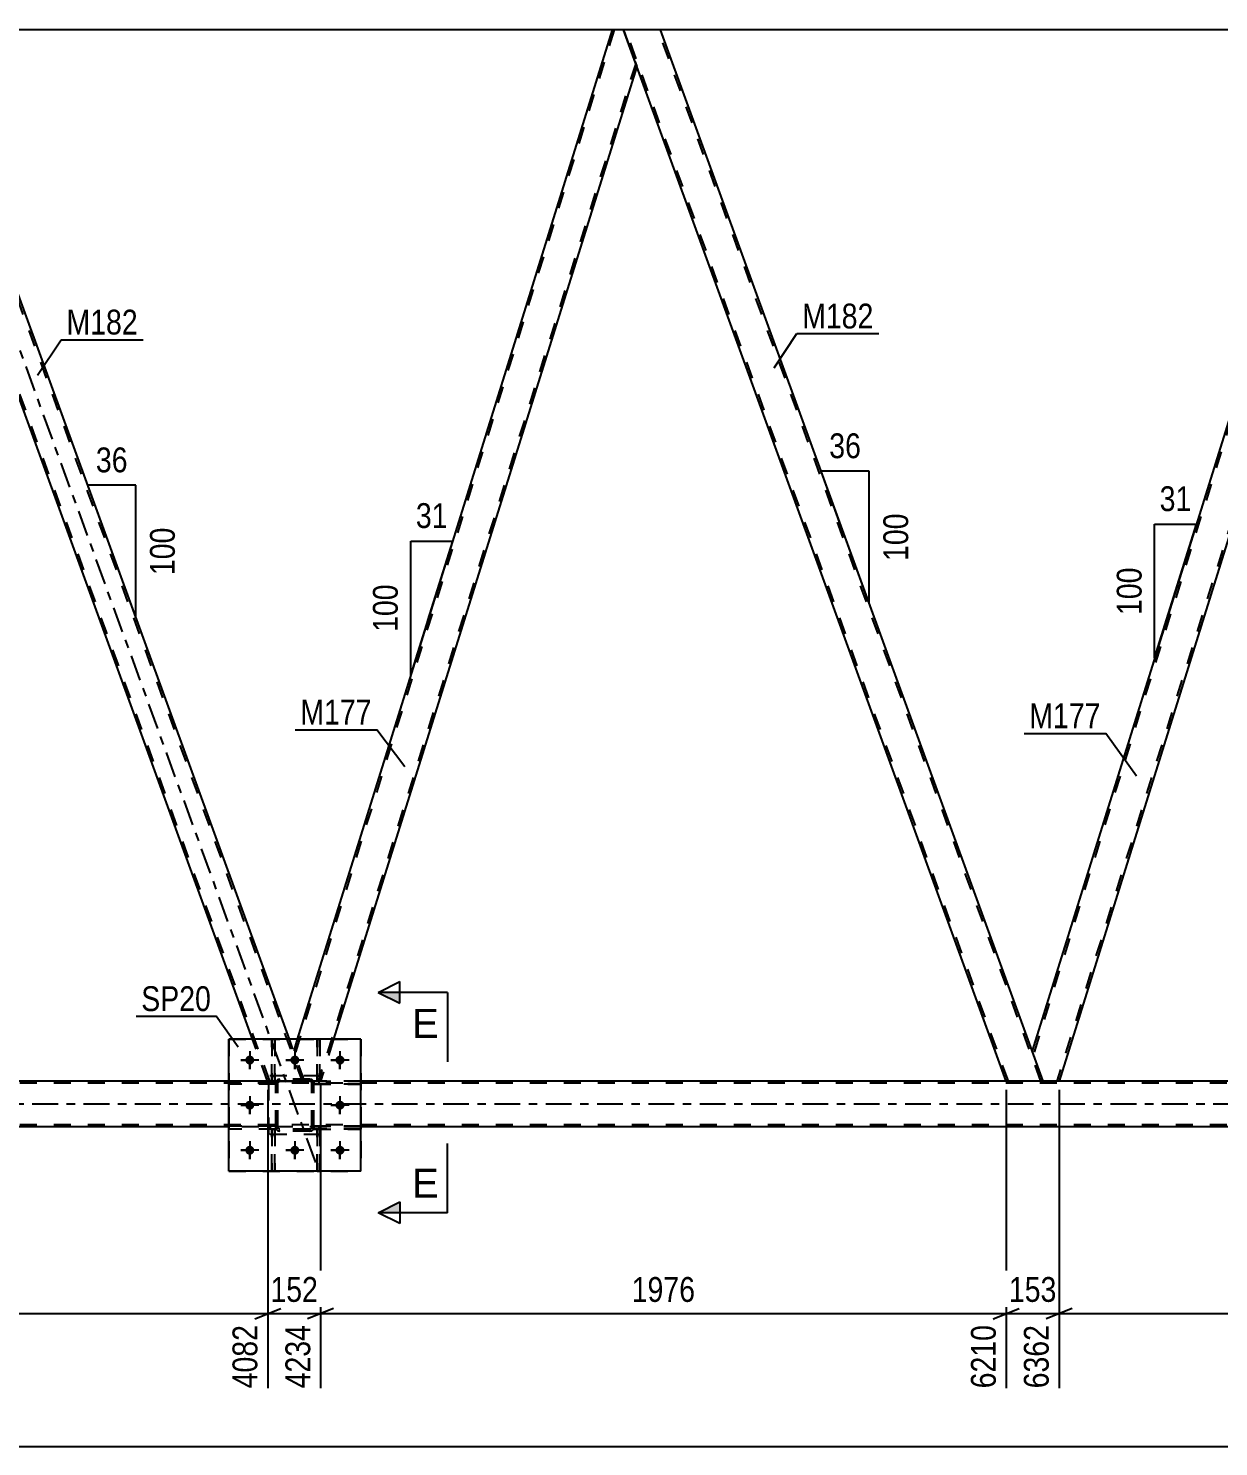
# Model space of a CAD drawing. Header units: millimetres. Extents: x -75 to 766, y -434 to 160.
# Drawn here: x 172.3 to 309.5, y -165.4 to -1.8 of the extents above; entities that cross this region are included whole.
import ezdxf

# ---------------------------------------------------------------- set-up
doc = ezdxf.new("R2010")
doc.units = ezdxf.units.MM
doc.linetypes.add('DXK_LINE_DOT2', pattern=[3.9198, 1.9599, -1.9599])
doc.linetypes.add('DXK_LINE_DOT3', pattern=[5.9187, 2.979, -0.9799, 0.9799, -0.9799])
doc.styles.add('Arial', font='arial.ttf', dxfattribs={"height": 0.2})
doc.styles.add('Arial Narrow', font='ARIALN.TTF', dxfattribs={"height": 0.2})

# ---------------------------------------------------------------- blocks, each defined once
blk = doc.blocks.new('Bolt-814185074-3623 - 3452')
at = {"color": 1, "linetype": 'Continuous'}
for p, q in [((196.79, -120.8), (197.49, -120.8)), ((197.83, -119.76), (197.83, -120.46)), ((198.87, -120.8), (198.18, -120.8)), ((201.99, -120.8), (202.69, -120.8)), ((203.03, -119.76), (203.03, -120.46)), ((204.07, -120.8), (203.38, -120.8)), ((207.19, -120.8), (207.89, -120.8)), ((208.23, -119.76), (208.23, -120.46)), ((209.27, -120.8), (208.58, -120.8)), ((197.83, -121.84), (197.83, -121.15)), ((203.03, -121.84), (203.03, -121.15)), ((208.23, -121.84), (208.23, -121.15)), ((197.83, -124.96), (197.83, -125.66)), ((208.23, -124.96), (208.23, -125.66)), ((196.79, -126), (197.49, -126)), ((197.83, -127.04), (197.83, -126.35)), ((198.87, -126), (198.18, -126)), ((207.19, -126), (207.89, -126)), ((208.23, -127.04), (208.23, -126.35)), ((209.27, -126), (208.58, -126)), ((197.83, -130.16), (197.83, -130.86)), ((203.03, -130.16), (203.03, -130.86)), ((208.23, -130.16), (208.23, -130.86)), ((196.79, -131.2), (197.49, -131.2)), ((197.83, -132.24), (197.83, -131.55)), ((198.87, -131.2), (198.18, -131.2)), ((201.99, -131.2), (202.69, -131.2)), ((203.03, -132.24), (203.03, -131.55)), ((204.07, -131.2), (203.38, -131.2)), ((207.19, -131.2), (207.89, -131.2)), ((208.23, -132.24), (208.23, -131.55)), ((209.27, -131.2), (208.58, -131.2))]:
    blk.add_line(p, q, dxfattribs=at)
blk = doc.blocks.new('Part-814185074-3652 - 3452')
at = {"color": 7, "linetype": 'DXK_LINE_DOT2'}
for p, q in [((200.39, -133.6), (200.39, -128.77)), ((200.39, -128.77), (200.71, -128.77)), ((200.71, -128.77), (200.71, -133.6)), ((200.39, -129.37), (200.71, -129.37)), ((200.71, -133.6), (200.39, -133.6))]:
    blk.add_line(p, q, dxfattribs=at)
blk = doc.blocks.new('Part-814185074-3688 - 3452')
at = {"color": 2, "linetype": 'Continuous'}
for p, q in [((245.16, -2), (240.91, -2)), ((288.02, -119.75), (245.16, -2)), ((285.03, -123.22), (242.46, -6.25))]:
    blk.add_line(p, q, dxfattribs=at)
at = {"color": 7, "linetype": 'DXK_LINE_DOT2'}
for p, q in [((240.91, -2), (242.46, -6.25)), ((285.28, -123.22), (241.16, -2)), ((289.03, -123.22), (244.91, -2)), ((289.29, -123.22), (288.02, -119.75)), ((285.03, -123.22), (289.29, -123.22))]:
    blk.add_line(p, q, dxfattribs=at)
blk = doc.blocks.new('Part-814185074-3708 - 3452')
at = {"color": 2, "linetype": 'Continuous'}
for p, q in [((324.72, -2), (288.02, -119.75)), ((326.04, -2), (324.72, -2)), ((326.04, -2), (327.59, -6.25)), ((327.59, -6.25), (291.13, -123.22)), ((289.29, -123.22), (288.02, -119.75))]:
    blk.add_line(p, q, dxfattribs=at)
at = {"color": 7, "linetype": 'DXK_LINE_DOT2'}
for p, q in [((324.98, -2), (288.16, -120.12)), ((327.45, -5.88), (290.88, -123.22)), ((291.13, -123.22), (289.29, -123.22))]:
    blk.add_line(p, q, dxfattribs=at)
blk = doc.blocks.new('Part-814185074-3714 - 3452')
at = {"color": 7, "linetype": 'DXK_LINE_DOT2'}
for p, q in [((206.03, -122.6), (200.03, -122.6)), ((200.03, -129.4), (200.03, -122.6)), ((206.03, -129.4), (206.03, -122.6)), ((206.03, -129.4), (200.03, -129.4))]:
    blk.add_line(p, q, dxfattribs=at)
blk = doc.blocks.new('Part-814185074-3896 - 3452')
at = {"color": 2, "linetype": 'Continuous'}
blk.add_line((205.91, -118.4), (205.59, -118.4), dxfattribs=at)
at = {"color": 7, "linetype": 'DXK_LINE_DOT2'}
for p, q in [((205.59, -118.4), (205.59, -123.25)), ((205.91, -123.25), (205.91, -118.4)), ((205.59, -122.65), (205.91, -122.65)), ((205.59, -123.25), (205.91, -123.25))]:
    blk.add_line(p, q, dxfattribs=at)
blk = doc.blocks.new('Part-814185074-3852 - 3452')
at = {"color": 7, "linetype": 'DXK_LINE_DOT2'}
for p, q in [((205.59, -123.25), (205.59, -118.4)), ((205.59, -118.4), (205.91, -118.4)), ((205.91, -118.4), (205.91, -123.25)), ((205.59, -122.65), (205.91, -122.65)), ((205.91, -123.25), (205.59, -123.25))]:
    blk.add_line(p, q, dxfattribs=at)
blk = doc.blocks.new('Part-814185074-3723 - 3452')
at = {"color": 2, "linetype": 'Continuous'}
for p, q in [((195.43, -123.22), (36.63, -123.22)), ((365.7, -123.22), (210.63, -123.22)), ((195.43, -128.5), (36.63, -128.5)), ((365.7, -128.5), (210.63, -128.5))]:
    blk.add_line(p, q, dxfattribs=at)
at = {"color": 7, "linetype": 'DXK_LINE_DOT2'}
for p, q in [((651.49, -123.46), (36.63, -123.46)), ((210.63, -123.22), (195.43, -123.22)), ((651.49, -128.26), (36.63, -128.26)), ((210.63, -128.5), (195.43, -128.5))]:
    blk.add_line(p, q, dxfattribs=at)
at = {"color": 7, "linetype": 'DXK_LINE_DOT3'}
blk.add_line((36.63, -125.86), (651.49, -125.86), dxfattribs=at)
blk = doc.blocks.new('Part-814185074-3858 - 3452')
at = {"color": 7, "linetype": 'DXK_LINE_DOT2'}
for p, q in [((205.59, -133.6), (205.59, -128.77)), ((205.59, -128.77), (205.91, -128.77)), ((205.91, -128.77), (205.91, -133.6)), ((205.59, -129.37), (205.91, -129.37)), ((205.91, -133.6), (205.59, -133.6))]:
    blk.add_line(p, q, dxfattribs=at)
blk = doc.blocks.new('Part-814185074-3741 - 3452')
at = {"color": 7, "linetype": 'DXK_LINE_DOT3'}
blk.add_line((205.44, -132.62), (154.48, 7.4), dxfattribs=at)
at = {"color": 2, "linetype": 'Continuous'}
for p, q in [((160.03, -2), (155.77, -2)), ((202.4, -118.4), (160.03, -2)), ((198.14, -118.4), (157.32, -6.25))]:
    blk.add_line(p, q, dxfattribs=at)
at = {"color": 7, "linetype": 'DXK_LINE_DOT2'}
for p, q in [((155.77, -2), (157.32, -6.25)), ((200.15, -123.22), (156.03, -2)), ((203.9, -123.22), (159.78, -2)), ((199.89, -123.22), (198.14, -118.4)), ((204.15, -123.22), (202.4, -118.4)), ((204.15, -123.22), (199.89, -123.22))]:
    blk.add_line(p, q, dxfattribs=at)
blk = doc.blocks.new('Part-814185074-3746 - 3452')
at = {"color": 7, "linetype": 'DXK_LINE_DOT2'}
for p, q in [((239.84, -2), (203.02, -120.12)), ((242.32, -5.88), (205.74, -123.22)), ((203.31, -118.4), (202.89, -119.75)), ((207.5, -118.4), (206, -123.22)), ((204.15, -123.22), (202.89, -119.75)), ((206, -123.22), (204.15, -123.22))]:
    blk.add_line(p, q, dxfattribs=at)
at = {"color": 2, "linetype": 'Continuous'}
for p, q in [((239.59, -2), (203.31, -118.4)), ((240.91, -2), (239.59, -2)), ((242.46, -6.25), (240.91, -2)), ((242.46, -6.25), (207.5, -118.4))]:
    blk.add_line(p, q, dxfattribs=at)
blk = doc.blocks.new('Part-814185074-3876 - 3452')
at = {"color": 7, "linetype": 'DXK_LINE_DOT2'}
for p, q in [((205.23, -128.76), (205.23, -128.44)), ((205.23, -128.44), (210.63, -128.44)), ((210.63, -128.76), (205.23, -128.76)), ((205.83, -128.76), (205.83, -128.44)), ((210.63, -128.44), (210.63, -128.76))]:
    blk.add_line(p, q, dxfattribs=at)
blk = doc.blocks.new('Bolt-814185074-3747 - 3452')
at = {"linetype": 'Continuous'}
for points in [[(198.35, -120.8, -1), (197.31, -120.8, -1)], [(203.55, -120.8, -1), (202.51, -120.8, -1)], [(208.75, -120.8, -1), (207.71, -120.8, -1)], [(198.35, -126, -1), (197.31, -126, -1)], [(208.75, -126, -1), (207.71, -126, -1)], [(198.35, -131.2, -1), (197.31, -131.2, -1)], [(203.55, -131.2, -1), (202.51, -131.2, -1)], [(208.75, -131.2, -1), (207.71, -131.2, -1)]]:
    blk.add_hatch(color=1, dxfattribs=at).paths.add_polyline_path(points)
at = {"color": 1, "linetype": 'Continuous'}
for p, q in [((198.87, -120.8), (196.79, -120.8)), ((197.83, -119.76), (197.83, -121.84)), ((204.07, -120.8), (201.99, -120.8)), ((203.03, -119.76), (203.03, -121.84)), ((209.27, -120.8), (207.19, -120.8)), ((208.23, -119.76), (208.23, -121.84)), ((197.83, -124.96), (197.83, -127.04)), ((208.23, -124.96), (208.23, -127.04)), ((198.87, -126), (196.79, -126)), ((209.27, -126), (207.19, -126)), ((197.83, -130.16), (197.83, -132.24)), ((203.03, -130.16), (203.03, -132.24)), ((208.23, -130.16), (208.23, -132.24)), ((198.87, -131.2), (196.79, -131.2)), ((204.07, -131.2), (201.99, -131.2)), ((209.27, -131.2), (207.19, -131.2))]:
    blk.add_line(p, q, dxfattribs=at)
blk = doc.blocks.new('Part-814185074-3752 - 3452')
at = {"color": 2, "linetype": 'Continuous'}
for p, q in [((239.59, -2), (160.03, -2)), ((324.72, -2), (245.17, -2))]:
    blk.add_line(p, q, dxfattribs=at)
at = {"color": 7, "linetype": 'DXK_LINE_DOT2'}
blk.add_line((245.17, -2), (239.59, -2), dxfattribs=at)
blk = doc.blocks.new('Part-814185074-3805 - 3452')
at = {"color": 7, "linetype": 'DXK_LINE_DOT2'}
for p, q in [((206.03, -122.6), (200.03, -122.6)), ((200.03, -129.4), (200.03, -122.6)), ((206.03, -129.4), (206.03, -122.6)), ((206.03, -129.4), (200.03, -129.4))]:
    blk.add_line(p, q, dxfattribs=at)
blk = doc.blocks.new('Part-814185074-3806 - 3452')
at = {"color": 7, "linetype": 'DXK_LINE_DOT2'}
for p, q in [((200.83, -123.48), (200.87, -123.3)), ((200.87, -123.3), (200.83, -123.48)), ((200.83, -128.52), (200.83, -123.48)), ((201.07, -123.48), (201.09, -123.39)), ((201.07, -128.52), (201.07, -123.48)), ((201.09, -123.39), (201.14, -123.31)), ((201.13, -123.04), (201.31, -123)), ((201.31, -123), (201.13, -123.04)), ((201.14, -123.31), (201.22, -123.26)), ((201.22, -123.26), (201.31, -123.24)), ((204.75, -123), (201.31, -123)), ((201.31, -123.24), (204.75, -123.24)), ((204.75, -123), (204.94, -123.04)), ((204.94, -123.04), (204.75, -123)), ((204.75, -123.24), (204.85, -123.26)), ((204.85, -123.26), (204.92, -123.31)), ((204.92, -123.31), (204.98, -123.39)), ((204.98, -123.39), (204.99, -123.48)), ((204.99, -128.52), (204.99, -123.48)), ((205.2, -123.3), (205.23, -123.48)), ((205.23, -123.48), (205.2, -123.3)), ((205.23, -128.52), (205.23, -123.48)), ((200.87, -128.71), (200.83, -128.52)), ((200.83, -128.52), (200.87, -128.71)), ((201.09, -128.62), (201.07, -128.52)), ((201.14, -128.69), (201.09, -128.62)), ((201.31, -129), (201.13, -128.97)), ((201.13, -128.97), (201.31, -129)), ((201.22, -128.75), (201.14, -128.69)), ((201.31, -128.76), (201.22, -128.75)), ((204.75, -128.76), (201.31, -128.76)), ((204.75, -129), (201.31, -129)), ((204.85, -128.75), (204.75, -128.76)), ((204.94, -128.97), (204.75, -129)), ((204.75, -129), (204.94, -128.97)), ((204.92, -128.69), (204.85, -128.75)), ((204.98, -128.62), (204.92, -128.69)), ((204.99, -128.52), (204.98, -128.62)), ((205.23, -128.52), (205.2, -128.71)), ((205.2, -128.71), (205.23, -128.52))]:
    blk.add_line(p, q, dxfattribs=at)
at = {"color": 7, "linetype": 'DXK_LINE_DOT3'}
blk.add_line((203.03, -126), (203.03, -126), dxfattribs=at)
at = {"color": 7, "linetype": 'DXK_LINE_DOT2'}
for centre, start, end in [((201.31, -123.48), 112.5, 157.5), ((201.31, -123.48), 112.5, 157.5), ((204.75, -123.48), 22.5, 67.5), ((204.75, -123.48), 22.5, 67.5), ((201.31, -128.52), 202.5, 247.5), ((201.31, -128.52), 202.5, 247.5), ((204.75, -128.52), 292.5, 337.5), ((204.75, -128.52), 292.5, 337.5)]:
    blk.add_arc(centre, 0.48, start, end, dxfattribs=at)
blk = doc.blocks.new('Part-814185074-3807 - 3452')
at = {"color": 7, "linetype": 'DXK_LINE_DOT2'}
for p, q in [((195.43, -118.4), (210.63, -118.4)), ((195.43, -118.4), (195.43, -133.6)), ((210.63, -118.4), (210.63, -133.6)), ((195.43, -133.6), (210.63, -133.6))]:
    blk.add_line(p, q, dxfattribs=at)
blk = doc.blocks.new('Part-814185074-3812 - 3452')
at = {"color": 2, "linetype": 'Continuous'}
for p, q in [((210.63, -118.4), (195.43, -118.4)), ((195.43, -133.6), (195.43, -118.4)), ((210.63, -133.6), (210.63, -118.4)), ((210.63, -133.6), (195.43, -133.6))]:
    blk.add_line(p, q, dxfattribs=at)
blk = doc.blocks.new('Part-814185074-3870 - 3452')
at = {"color": 7, "linetype": 'DXK_LINE_DOT2'}
for p, q in [((200.83, -128.44), (195.43, -128.44)), ((195.43, -128.76), (195.43, -128.44)), ((200.83, -128.76), (195.43, -128.76)), ((200.23, -128.76), (200.23, -128.44)), ((200.83, -128.44), (200.83, -128.76))]:
    blk.add_line(p, q, dxfattribs=at)
blk = doc.blocks.new('Part-814185074-3816 - 3452')
at = {"color": 7, "linetype": 'DXK_LINE_DOT2'}
for p, q in [((205.91, -128.77), (205.59, -128.77)), ((205.59, -128.77), (205.59, -133.6)), ((205.91, -133.6), (205.91, -128.77)), ((205.59, -129.37), (205.91, -129.37)), ((205.59, -133.6), (205.91, -133.6))]:
    blk.add_line(p, q, dxfattribs=at)
blk = doc.blocks.new('Part-814185074-3827 - 3452')
at = {"color": 7, "linetype": 'DXK_LINE_DOT2'}
for p, q in [((200.39, -123.25), (200.39, -118.4)), ((200.39, -118.4), (200.71, -118.4)), ((200.71, -118.4), (200.71, -123.25)), ((200.39, -122.65), (200.71, -122.65)), ((200.71, -123.25), (200.39, -123.25))]:
    blk.add_line(p, q, dxfattribs=at)
blk = doc.blocks.new('Part-814185074-3830 - 3452')
at = {"color": 7, "linetype": 'DXK_LINE_DOT2'}
for p, q in [((210.63, -128.44), (205.23, -128.44)), ((205.23, -128.44), (205.23, -128.76)), ((205.23, -128.76), (210.63, -128.76)), ((205.83, -128.76), (205.83, -128.44)), ((210.63, -128.76), (210.63, -128.44))]:
    blk.add_line(p, q, dxfattribs=at)
blk = doc.blocks.new('Part-814185074-3833 - 3452')
at = {"color": 7, "linetype": 'DXK_LINE_DOT2'}
for p, q in [((210.63, -123.24), (205.23, -123.24)), ((205.23, -123.24), (205.23, -123.56)), ((205.23, -123.56), (210.63, -123.56)), ((205.83, -123.56), (205.83, -123.24)), ((210.63, -123.56), (210.63, -123.24))]:
    blk.add_line(p, q, dxfattribs=at)
blk = doc.blocks.new('Part-814185074-3839 - 3452')
at = {"color": 7, "linetype": 'DXK_LINE_DOT2'}
for p, q in [((205.23, -123.56), (205.23, -123.24)), ((205.23, -123.24), (210.63, -123.24)), ((210.63, -123.56), (205.23, -123.56)), ((205.83, -123.56), (205.83, -123.24)), ((210.63, -123.24), (210.63, -123.56))]:
    blk.add_line(p, q, dxfattribs=at)
blk = doc.blocks.new('Part-814185074-3867 - 3452')
at = {"color": 2, "linetype": 'Continuous'}
blk.add_line((200.71, -118.4), (200.39, -118.4), dxfattribs=at)
at = {"color": 7, "linetype": 'DXK_LINE_DOT2'}
for p, q in [((200.39, -118.4), (200.39, -123.25)), ((200.71, -123.25), (200.71, -118.4)), ((200.39, -122.65), (200.71, -122.65)), ((200.39, -123.25), (200.71, -123.25))]:
    blk.add_line(p, q, dxfattribs=at)
blk = doc.blocks.new('Part-814185074-3873 - 3452')
at = {"color": 7, "linetype": 'DXK_LINE_DOT2'}
for p, q in [((200.83, -123.24), (195.43, -123.24)), ((195.43, -123.56), (195.43, -123.24)), ((200.83, -123.56), (195.43, -123.56)), ((200.23, -123.56), (200.23, -123.24)), ((200.83, -123.24), (200.83, -123.56))]:
    blk.add_line(p, q, dxfattribs=at)
blk = doc.blocks.new('Part-814185074-3878 - 3452')
at = {"color": 7, "linetype": 'DXK_LINE_DOT2'}
for p, q in [((200.83, -128.44), (195.43, -128.44)), ((195.43, -128.44), (195.43, -128.76)), ((200.83, -128.76), (195.43, -128.76)), ((200.23, -128.76), (200.23, -128.44)), ((200.83, -128.76), (200.83, -128.44))]:
    blk.add_line(p, q, dxfattribs=at)
blk = doc.blocks.new('Part-814185074-3881 - 3452')
at = {"color": 7, "linetype": 'DXK_LINE_DOT2'}
for p, q in [((200.83, -123.24), (195.43, -123.24)), ((195.43, -123.24), (195.43, -123.56)), ((200.83, -123.56), (195.43, -123.56)), ((200.23, -123.56), (200.23, -123.24)), ((200.83, -123.56), (200.83, -123.24))]:
    blk.add_line(p, q, dxfattribs=at)
blk = doc.blocks.new('Part-814185074-3882 - 3452')
at = {"color": 7, "linetype": 'DXK_LINE_DOT2'}
for p, q in [((200.83, -123.48), (200.87, -123.3)), ((200.87, -123.3), (200.83, -123.48)), ((200.83, -128.52), (200.83, -123.48)), ((201.07, -123.48), (201.09, -123.39)), ((201.07, -128.52), (201.07, -123.48)), ((201.09, -123.39), (201.14, -123.31)), ((201.13, -123.04), (201.31, -123)), ((201.31, -123), (201.13, -123.04)), ((201.14, -123.31), (201.22, -123.26)), ((201.22, -123.26), (201.31, -123.24)), ((204.75, -123), (201.31, -123)), ((201.31, -123.24), (204.75, -123.24)), ((204.75, -123), (204.94, -123.04)), ((204.94, -123.04), (204.75, -123)), ((204.75, -123.24), (204.85, -123.26)), ((204.85, -123.26), (204.92, -123.31)), ((204.92, -123.31), (204.98, -123.39)), ((204.98, -123.39), (204.99, -123.48)), ((204.99, -128.52), (204.99, -123.48)), ((205.2, -123.3), (205.23, -123.48)), ((205.23, -123.48), (205.2, -123.3)), ((205.23, -128.52), (205.23, -123.48)), ((200.87, -128.71), (200.83, -128.52)), ((200.83, -128.52), (200.87, -128.71)), ((201.09, -128.62), (201.07, -128.52)), ((201.14, -128.69), (201.09, -128.62)), ((201.31, -129), (201.13, -128.97)), ((201.13, -128.97), (201.31, -129)), ((201.22, -128.75), (201.14, -128.69)), ((201.31, -128.76), (201.22, -128.75)), ((204.75, -128.76), (201.31, -128.76)), ((204.75, -129), (201.31, -129)), ((204.85, -128.75), (204.75, -128.76)), ((204.94, -128.97), (204.75, -129)), ((204.75, -129), (204.94, -128.97)), ((204.92, -128.69), (204.85, -128.75)), ((204.98, -128.62), (204.92, -128.69)), ((204.99, -128.52), (204.98, -128.62)), ((205.23, -128.52), (205.2, -128.71)), ((205.2, -128.71), (205.23, -128.52))]:
    blk.add_line(p, q, dxfattribs=at)
at = {"color": 7, "linetype": 'DXK_LINE_DOT3'}
blk.add_line((203.03, -126), (203.03, -126), dxfattribs=at)
at = {"color": 7, "linetype": 'DXK_LINE_DOT2'}
for centre, start, end in [((201.31, -123.48), 112.5, 157.5), ((201.31, -123.48), 112.5, 157.5), ((204.75, -123.48), 22.5, 67.5), ((204.75, -123.48), 22.5, 67.5), ((201.31, -128.52), 202.5, 247.5), ((201.31, -128.52), 202.5, 247.5), ((204.75, -128.52), 292.5, 337.5), ((204.75, -128.52), 292.5, 337.5)]:
    blk.add_arc(centre, 0.48, start, end, dxfattribs=at)
blk = doc.blocks.new('Part-814185074-3899 - 3452')
at = {"color": 7, "linetype": 'DXK_LINE_DOT2'}
for p, q in [((200.71, -128.77), (200.39, -128.77)), ((200.39, -128.77), (200.39, -133.6)), ((200.71, -133.6), (200.71, -128.77)), ((200.39, -129.37), (200.71, -129.37)), ((200.39, -133.6), (200.71, -133.6))]:
    blk.add_line(p, q, dxfattribs=at)
blk = doc.blocks.new('StraightDimension-814185074-4818 - 3452')
at = {"color": 7, "linetype": 'Continuous'}
for p, q in [((206, -124.22), (206, -158.65)), ((285.03, -124.22), (285.03, -158.65)), ((207.5, -149.43), (204.5, -150.63)), ((206, -150.03), (285.03, -150.03)), ((283.53, -150.63), (286.53, -149.43))]:
    blk.add_line(p, q, dxfattribs=at)
at = {"color": 0}
blk.add_wipeout([(249.77, -149.28), (249.77, -145.08), (241.26, -145.08), (241.26, -149.28)], dxfattribs=at)
at = {"color": 0, "linetype": 'Continuous'}
blk.add_wipeout([(284.43, -150.73), (280.23, -150.73), (280.23, -159.25), (284.43, -159.25)], dxfattribs=at)
at = {"color": 3, "style": 'Arial Narrow'}
blk.add_text('1976', height=2.863, dxfattribs=at).set_placement((241.86, -148.68))
at = {"color": 3, "linetype": 'Continuous', "style": 'Arial Narrow'}
blk.add_text('6210', height=2.863, rotation=90.0002, dxfattribs=at).set_placement((283.83, -158.65))
blk = doc.blocks.new('AngleDimension-814185074-4967 - 3452')
at = {"color": 7, "linetype": 'Continuous'}
for p, q in [((302.14, -59), (306.96, -59)), ((302.14, -74.47), (306.96, -59)), ((302.14, -74.47), (302.14, -59)), ((303.05, -71.54), (306.96, -59))]:
    blk.add_line(p, q, dxfattribs=at)
at = {"color": 0}
for points in [[(306.97, -58.1), (306.97, -53.9), (302.12, -53.9), (302.12, -58.1)], [(301.24, -63.39), (297.04, -63.39), (297.04, -70.08), (301.24, -70.08)]]:
    blk.add_wipeout(points, dxfattribs=at)
at = {"color": 3, "style": 'Arial Narrow'}
blk.add_text('31', height=2.863, dxfattribs=at).set_placement((302.72, -57.5))
blk.add_text('100', height=2.863, rotation=90.0002, dxfattribs=at).set_placement((300.64, -69.48))
blk = doc.blocks.new('StraightDimension-814185074-4540 - 3452')
at = {"color": 7, "linetype": 'Continuous'}
blk.add_line((-0.64, -165.37), (662.35, -165.37), dxfattribs=at)
blk = doc.blocks.new('StraightDimension-814185074-4794 - 3452')
at = {"color": 7, "linetype": 'Continuous'}
for p, q in [((285.03, -124.22), (285.03, -158.65)), ((291.13, -124.22), (291.13, -158.65)), ((283.53, -150.63), (286.53, -149.43)), ((285.03, -150.03), (291.13, -150.03)), ((292.63, -149.43), (289.63, -150.63))]:
    blk.add_line(p, q, dxfattribs=at)
at = {"color": 0}
blk.add_wipeout([(291.42, -149.28), (291.42, -145.08), (284.74, -145.08), (284.74, -149.28)], dxfattribs=at)
at = {"color": 0, "linetype": 'Continuous'}
blk.add_wipeout([(290.53, -150.73), (286.33, -150.73), (286.33, -159.25), (290.53, -159.25)], dxfattribs=at)
at = {"color": 3, "style": 'Arial Narrow'}
blk.add_text('153', height=2.863, dxfattribs=at).set_placement((285.34, -148.68))
at = {"color": 3, "linetype": 'Continuous', "style": 'Arial Narrow'}
blk.add_text('6362', height=2.863, rotation=90.0002, dxfattribs=at).set_placement((289.93, -158.65))
blk = doc.blocks.new('StraightDimension-814185074-4770 - 3452')
at = {"color": 7, "linetype": 'Continuous'}
for p, q in [((291.13, -124.22), (291.13, -158.65)), ((370.16, -124.22), (370.16, -158.65)), ((292.63, -149.43), (289.63, -150.63)), ((291.13, -150.03), (370.16, -150.03)), ((368.66, -150.63), (371.66, -149.43))]:
    blk.add_line(p, q, dxfattribs=at)
at = {"color": 0}
blk.add_wipeout([(334.9, -149.28), (334.9, -145.08), (326.39, -145.08), (326.39, -149.28)], dxfattribs=at)
at = {"color": 0, "linetype": 'Continuous'}
blk.add_wipeout([(369.56, -150.73), (365.36, -150.73), (365.36, -159.25), (369.56, -159.25)], dxfattribs=at)
at = {"color": 3, "style": 'Arial Narrow'}
blk.add_text('1976', height=2.863, dxfattribs=at).set_placement((326.99, -148.68))
at = {"color": 3, "linetype": 'Continuous', "style": 'Arial Narrow'}
blk.add_text('8338', height=2.863, rotation=90.0002, dxfattribs=at).set_placement((368.96, -158.65))
blk = doc.blocks.new('StraightDimension-814185074-4842 - 3452')
at = {"color": 7, "linetype": 'Continuous'}
for p, q in [((199.9, -124.24), (199.9, -158.65)), ((206, -124.22), (206, -158.65)), ((198.4, -150.63), (201.4, -149.43)), ((199.9, -150.03), (206, -150.03)), ((207.5, -149.43), (204.5, -150.63))]:
    blk.add_line(p, q, dxfattribs=at)
at = {"color": 0}
blk.add_wipeout([(206.29, -149.28), (206.29, -145.08), (199.61, -145.08), (199.61, -149.28)], dxfattribs=at)
at = {"color": 0, "linetype": 'Continuous'}
blk.add_wipeout([(205.4, -150.73), (201.2, -150.73), (201.2, -159.25), (205.4, -159.25)], dxfattribs=at)
at = {"color": 3, "style": 'Arial Narrow'}
blk.add_text('152', height=2.863, dxfattribs=at).set_placement((200.21, -148.68))
at = {"color": 3, "linetype": 'Continuous', "style": 'Arial Narrow'}
blk.add_text('4234', height=2.863, rotation=90.0002, dxfattribs=at).set_placement((204.8, -158.65))
blk = doc.blocks.new('StraightDimension-814185074-4551 - 3452')
at = {"color": 7, "linetype": 'Continuous'}
for p, q in [((120.86, -124.22), (120.86, -158.65)), ((199.9, -124.24), (199.9, -158.65)), ((122.36, -149.43), (119.36, -150.63)), ((120.86, -150.03), (199.9, -150.03)), ((198.4, -150.63), (201.4, -149.43))]:
    blk.add_line(p, q, dxfattribs=at)
at = {"color": 0}
blk.add_wipeout([(164.64, -149.28), (164.64, -145.08), (156.13, -145.08), (156.13, -149.28)], dxfattribs=at)
at = {"color": 0, "linetype": 'Continuous'}
blk.add_wipeout([(199.3, -150.73), (195.1, -150.73), (195.1, -159.25), (199.3, -159.25)], dxfattribs=at)
at = {"color": 3, "style": 'Arial Narrow'}
blk.add_text('1976', height=2.863, dxfattribs=at).set_placement((156.73, -148.68))
at = {"color": 3, "linetype": 'Continuous', "style": 'Arial Narrow'}
blk.add_text('4082', height=2.863, rotation=90.0002, dxfattribs=at).set_placement((198.7, -158.65))
blk = doc.blocks.new('AngleDimension-814185074-4925 - 3452')
at = {"color": 7, "linetype": 'Continuous'}
for p, q in [((181.22, -60.22), (179.15, -54.53)), ((184.69, -54.53), (179.15, -54.53)), ((184.69, -69.75), (179.15, -54.53)), ((184.69, -69.75), (184.69, -54.53))]:
    blk.add_line(p, q, dxfattribs=at)
at = {"color": 0}
for points in [[(184.35, -53.63), (184.35, -49.43), (179.49, -49.43), (179.49, -53.63)], [(189.79, -58.8), (185.59, -58.8), (185.59, -65.48), (189.79, -65.48)]]:
    blk.add_wipeout(points, dxfattribs=at)
at = {"color": 3, "style": 'Arial Narrow'}
blk.add_text('36', height=2.863, dxfattribs=at).set_placement((180.09, -53.03))
blk.add_text('100', height=2.863, rotation=90.0002, dxfattribs=at).set_placement((189.19, -64.88))
blk = doc.blocks.new('AngleDimension-814185074-4939 - 3452')
at = {"color": 7, "linetype": 'Continuous'}
for p, q in [((216.39, -60.95), (221.22, -60.95)), ((216.39, -76.42), (221.22, -60.95)), ((216.39, -76.42), (216.39, -60.95)), ((218.36, -70.12), (221.22, -60.95))]:
    blk.add_line(p, q, dxfattribs=at)
at = {"color": 0}
for points in [[(221.23, -60.05), (221.23, -55.85), (216.38, -55.85), (216.38, -60.05)], [(215.49, -65.34), (211.29, -65.34), (211.29, -72.03), (215.49, -72.03)]]:
    blk.add_wipeout(points, dxfattribs=at)
at = {"color": 3, "style": 'Arial Narrow'}
blk.add_text('31', height=2.863, dxfattribs=at).set_placement((216.98, -59.45))
blk.add_text('100', height=2.863, rotation=90.0002, dxfattribs=at).set_placement((214.89, -71.43))
blk = doc.blocks.new('AngleDimension-814185074-4953 - 3452')
at = {"color": 7, "linetype": 'Continuous'}
for p, q in [((266.02, -59.3), (263.69, -52.9)), ((269.23, -52.9), (263.69, -52.9)), ((269.23, -68.12), (263.69, -52.9)), ((269.23, -68.12), (269.23, -52.9))]:
    blk.add_line(p, q, dxfattribs=at)
at = {"color": 0}
for points in [[(268.89, -52), (268.89, -47.8), (264.03, -47.8), (264.03, -52)], [(274.33, -57.17), (270.13, -57.17), (270.13, -63.85), (274.33, -63.85)]]:
    blk.add_wipeout(points, dxfattribs=at)
at = {"color": 3, "style": 'Arial Narrow'}
blk.add_text('36', height=2.863, dxfattribs=at).set_placement((264.63, -51.4))
blk.add_text('100', height=2.863, rotation=90.0002, dxfattribs=at).set_placement((273.73, -63.25))
blk = doc.blocks.new('Mark-814185074-3684 - 3452')
at = {"color": 0}
blk.add_wipeout([(269.73, -36.44), (269.73, -33.44), (261.51, -33.44), (261.51, -36.44)], dxfattribs=at)
blk.add_wipeout([(269.73, -36.44), (269.73, -33.44), (261.51, -33.44), (261.51, -36.44)], dxfattribs=at)
at = {"color": 30, "linetype": 'Continuous'}
for p, q in [((258.28, -41), (260.91, -37.04)), ((260.91, -37.04), (270.33, -37.04))]:
    blk.add_line(p, q, dxfattribs=at)
at = {"color": 3, "style": 'Arial Narrow'}
blk.add_text('M182', height=2.863, dxfattribs=at).set_placement((261.51, -36.44))
blk = doc.blocks.new('Mark-814185074-3704 - 3452')
at = {"color": 0}
blk.add_wipeout([(295.92, -82.53), (295.92, -79.53), (287.69, -79.53), (287.69, -82.53)], dxfattribs=at)
blk.add_wipeout([(295.92, -82.53), (295.92, -79.53), (287.69, -79.53), (287.69, -82.53)], dxfattribs=at)
at = {"color": 30, "linetype": 'Continuous'}
for p in [(287.09, -83.13), (300.05, -88.08)]:
    blk.add_line(p, (296.52, -83.13), dxfattribs=at)
at = {"color": 3, "style": 'Arial Narrow'}
blk.add_text('M177', height=2.863, dxfattribs=at).set_placement((287.69, -82.53))
blk = doc.blocks.new('Mark-814185074-3737 - 3452')
at = {"color": 0}
blk.add_wipeout([(184.93, -37.14), (184.93, -34.14), (176.7, -34.14), (176.7, -37.14)], dxfattribs=at)
blk.add_wipeout([(184.93, -37.14), (184.93, -34.14), (176.7, -34.14), (176.7, -37.14)], dxfattribs=at)
at = {"color": 30, "linetype": 'Continuous'}
for p, q in [((173.34, -41.81), (176.1, -37.74)), ((176.1, -37.74), (185.53, -37.74))]:
    blk.add_line(p, q, dxfattribs=at)
at = {"color": 3, "style": 'Arial Narrow'}
blk.add_text('M182', height=2.863, dxfattribs=at).set_placement((176.7, -37.14))
blk = doc.blocks.new('Mark-814185074-3742 - 3452')
at = {"color": 0}
blk.add_wipeout([(211.88, -82.11), (211.88, -79.11), (203.66, -79.11), (203.66, -82.11)], dxfattribs=at)
blk.add_wipeout([(211.88, -82.11), (211.88, -79.11), (203.66, -79.11), (203.66, -82.11)], dxfattribs=at)
at = {"color": 30, "linetype": 'Continuous'}
for p in [(203.06, -82.71), (215.69, -86.99)]:
    blk.add_line(p, (212.48, -82.71), dxfattribs=at)
at = {"color": 3, "style": 'Arial Narrow'}
blk.add_text('M177', height=2.863, dxfattribs=at).set_placement((203.66, -82.11))
blk = doc.blocks.new('SectionMark-814185074-5191 - 3452')
at = {"linetype": 'Continuous'}
for points in [[(215.13, -112.99), (215.13, -114.24), (212.63, -112.99)], [(215.13, -137.16), (215.13, -138.41), (212.63, -138.41)]]:
    blk.add_hatch(color=6, dxfattribs=at).paths.add_polyline_path(points)
at = {"color": 6, "linetype": 'Continuous'}
for p, q in [((212.63, -112.99), (215.13, -111.74)), ((215.13, -114.24), (215.13, -111.74)), ((220.63, -112.99), (212.63, -112.99)), ((212.63, -112.99), (215.13, -114.24)), ((220.63, -112.99), (220.63, -120.99)), ((220.63, -138.41), (220.63, -130.41)), ((212.63, -138.41), (215.13, -137.16)), ((215.13, -137.16), (215.13, -139.66)), ((220.63, -138.41), (212.63, -138.41)), ((215.13, -139.66), (212.63, -138.41))]:
    blk.add_line(p, q, dxfattribs=at)
at = {"color": 0, "linetype": 'Continuous'}
for points in [[(219.63, -118.24), (219.63, -114.74), (216.52, -114.74), (216.52, -118.24)], [(219.63, -136.66), (219.63, -133.16), (216.52, -133.16), (216.52, -136.66)]]:
    blk.add_wipeout(points, dxfattribs=at)
at = {"color": 3, "linetype": 'Continuous', "style": 'Arial'}
for p in [(216.52, -118.24), (216.52, -136.66)]:
    blk.add_text('E', height=3.34, dxfattribs=at).set_placement(p)
blk = doc.blocks.new('Mark-814185074-3808 - 3452')
at = {"color": 0}
blk.add_wipeout([(193.36, -115.15), (193.36, -112.15), (185.32, -112.15), (185.32, -115.15)], dxfattribs=at)
blk.add_wipeout([(193.36, -115.15), (193.36, -112.15), (185.32, -112.15), (185.32, -115.15)], dxfattribs=at)
at = {"color": 30, "linetype": 'Continuous'}
for p in [(184.72, -115.75), (196.49, -119.33)]:
    blk.add_line(p, (193.96, -115.75), dxfattribs=at)
at = {"color": 3, "style": 'Arial Narrow'}
blk.add_text('SP20', height=2.863, dxfattribs=at).set_placement((185.32, -115.15))

msp = doc.modelspace()

# ---------------------------------------------------------------- block references
for name in ['Part-814185074-3741 - 3452', 'Part-814185074-3752 - 3452', 'Part-814185074-3746 - 3452', 'Part-814185074-3688 - 3452', 'Part-814185074-3708 - 3452', 'Part-814185074-3807 - 3452', 'Part-814185074-3812 - 3452', 'Part-814185074-3827 - 3452', 'Part-814185074-3867 - 3452', 'Part-814185074-3896 - 3452', 'Part-814185074-3852 - 3452', 'Bolt-814185074-3623 - 3452', 'Bolt-814185074-3747 - 3452', 'Part-814185074-3714 - 3452', 'Part-814185074-3805 - 3452', 'Part-814185074-3723 - 3452', 'Part-814185074-3873 - 3452', 'Part-814185074-3881 - 3452', 'Part-814185074-3806 - 3452', 'Part-814185074-3882 - 3452', 'Part-814185074-3833 - 3452', 'Part-814185074-3839 - 3452', 'Part-814185074-3870 - 3452', 'Part-814185074-3878 - 3452', 'Part-814185074-3652 - 3452', 'Part-814185074-3899 - 3452', 'Part-814185074-3876 - 3452', 'Part-814185074-3830 - 3452', 'Part-814185074-3858 - 3452', 'Part-814185074-3816 - 3452']:
    msp.add_blockref(name, (0, 0))

# ---------------------------------------------------------------- next in the draw order: block references
for name in ['AngleDimension-814185074-4967 - 3452', 'StraightDimension-814185074-4818 - 3452']:
    msp.add_blockref(name, (0, 0))

# ---------------------------------------------------------------- next in the draw order: block references
msp.add_blockref('StraightDimension-814185074-4540 - 3452', (0, 0))

# ---------------------------------------------------------------- next in the draw order: block references
for name in ['Mark-814185074-3737 - 3452', 'Mark-814185074-3684 - 3452', 'AngleDimension-814185074-4953 - 3452', 'AngleDimension-814185074-4925 - 3452', 'AngleDimension-814185074-4939 - 3452', 'Mark-814185074-3742 - 3452', 'Mark-814185074-3704 - 3452', 'Mark-814185074-3808 - 3452', 'SectionMark-814185074-5191 - 3452', 'StraightDimension-814185074-4842 - 3452', 'StraightDimension-814185074-4794 - 3452']:
    msp.add_blockref(name, (0, 0))

# ---------------------------------------------------------------- next in the draw order: block references
for name in ['StraightDimension-814185074-4551 - 3452', 'StraightDimension-814185074-4770 - 3452']:
    msp.add_blockref(name, (0, 0))

doc.saveas('drawing.dxf')
